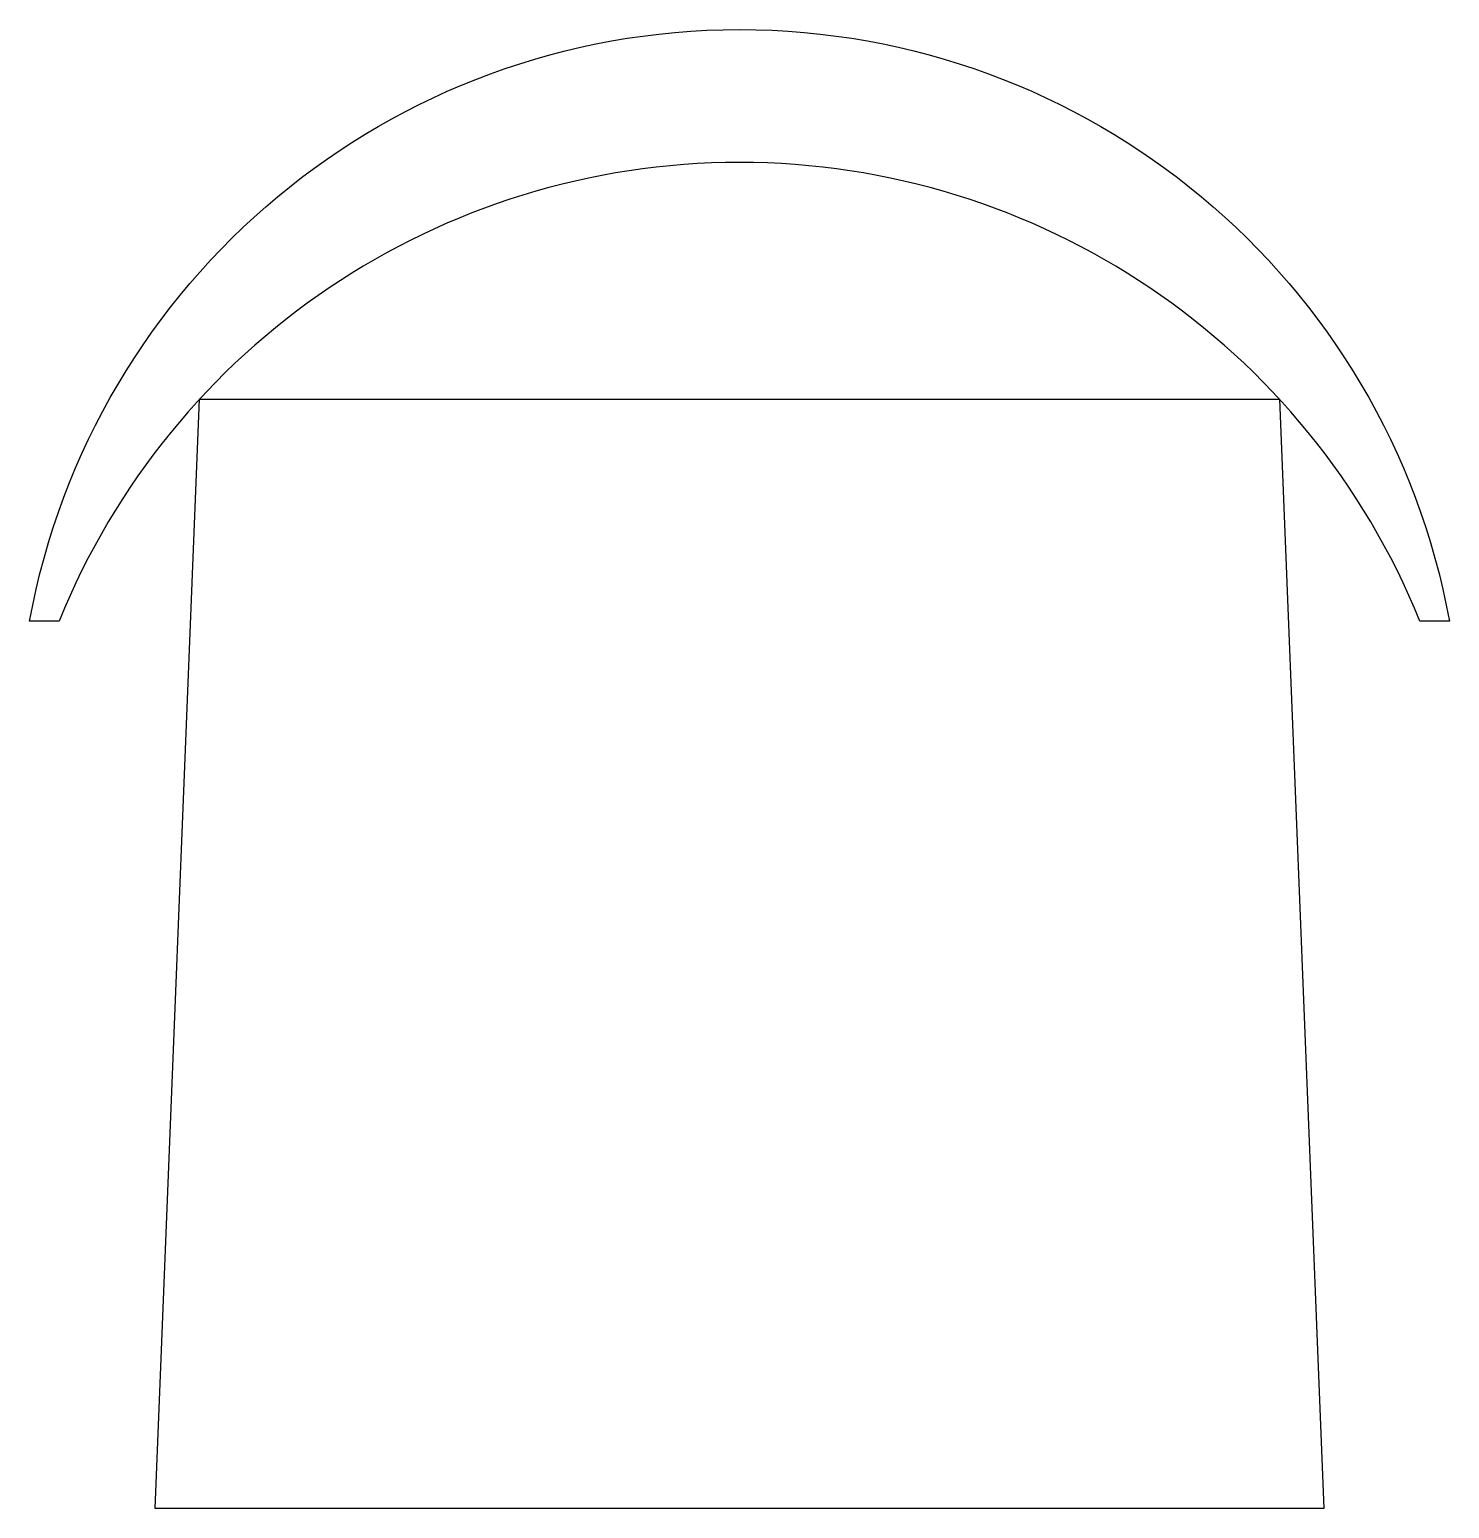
# Model space of a CAD drawing. Header units: millimetres. Extents: x -240 to 240, y -250 to 250.
import ezdxf

# ---------------------------------------------------------------- set-up
doc = ezdxf.new("R2010")
doc.units = ezdxf.units.MM
doc.header["$LTSCALE"] = 0.001

msp = doc.modelspace()

# ---------------------------------------------------------------- linework, layer by layer
msp.add_lwpolyline([(-230, 50), (-240, 50, -0.833333), (240, 50), (230, 50, 0.67424), (-230, 50)], format="xyb")
msp.add_lwpolyline([(-197.5, -250), (-182.5, 125), (182.5, 125), (197.5, -250), (-197.5, -250)])

doc.saveas('drawing.dxf')
